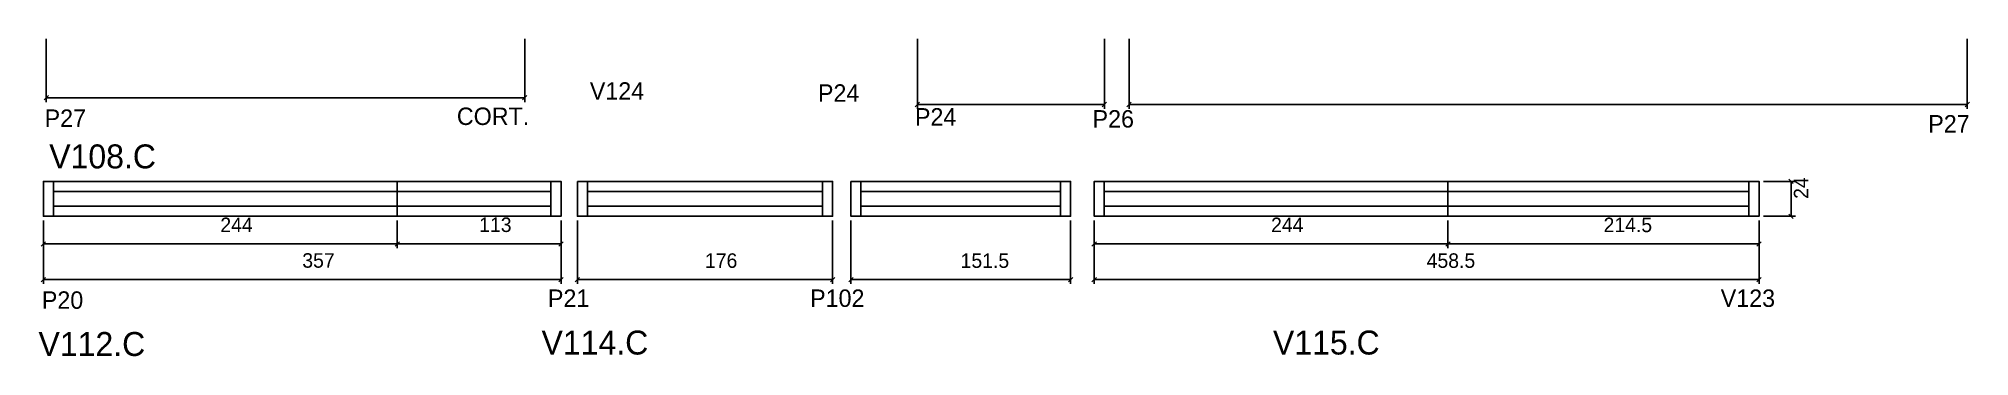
# Model space of a CAD drawing. Header units: metres. Extents: x 1671 to 3002, y 17098 to 17317.
import ezdxf

# ---------------------------------------------------------------- set-up
doc = ezdxf.new("R2010")
doc.units = ezdxf.units.M
for name, color, linetype in [('5', 7, 'Continuous'), ('COTA', 7, 'Continuous'), ('NOMENCLATURA', 7, 'Continuous'), ('Painéis', 7, 'Continuous'), ('SARR_2.2x7', 7, 'Continuous')]:
    doc.layers.add(name, color=color, linetype=linetype)

msp = doc.modelspace()

# ---------------------------------------------------------------- linework, layer by layer
at = {"layer": 'COTA', "color": 4, "lineweight": 25}
for p, q in [((1676.1, 17316.8), (1676.1, 17273.2)), ((2006.1, 17316.8), (2006.1, 17273.2)), ((2276.9, 17316.8), (2276.9, 17268.5)), ((2405.9, 17316.8), (2405.9, 17268.5)), ((2422.9, 17316.8), (2422.9, 17268.5)), ((3000.9, 17316.8), (3000.9, 17268.5)), ((1676.1, 17276.2), (2006.1, 17276.2)), ((2276.9, 17271.5), (2405.9, 17271.5)), ((2422.9, 17271.5), (3000.9, 17271.5)), ((2860.3, 17218.5), (2882.4, 17218.5)), ((2879.4, 17194.5), (2879.4, 17218.5)), ((1674.2, 17191.5), (1674.2, 17172.5)), ((1674.2, 17191.5), (1674.2, 17147.9)), ((1918.2, 17191.5), (1918.2, 17172.5)), ((1918.2, 17191.5), (1918.2, 17172.5)), ((2031.2, 17191.5), (2031.2, 17172.5)), ((2031.2, 17191.5), (2031.2, 17147.9)), ((2042.4, 17191.5), (2042.4, 17147.9)), ((2218.4, 17191.5), (2218.4, 17147.9)), ((2231, 17191.5), (2231, 17147.9)), ((2382.5, 17191.5), (2382.5, 17147.9)), ((2398.8, 17191.5), (2398.8, 17172.5)), ((2398.8, 17191.5), (2398.8, 17147.9)), ((2642.8, 17191.5), (2642.8, 17172.5)), ((2642.8, 17191.5), (2642.8, 17172.5)), ((2857.3, 17191.5), (2857.3, 17172.5)), ((2857.3, 17191.5), (2857.3, 17147.9)), ((2860.3, 17194.5), (2882.4, 17194.5)), ((1674.2, 17175.5), (1918.2, 17175.5)), ((1918.2, 17175.5), (2031.2, 17175.5)), ((2398.8, 17175.5), (2642.8, 17175.5)), ((2642.8, 17175.5), (2857.3, 17175.5)), ((1674.2, 17150.9), (2031.2, 17150.9)), ((2042.4, 17150.9), (2218.4, 17150.9)), ((2231, 17150.9), (2382.5, 17150.9)), ((2398.8, 17150.9), (2857.3, 17150.9))]:
    msp.add_line(p, q, dxfattribs=at)
at = {"layer": 'COTA', "color": 0, "lineweight": 25}
for p, q in [((1677.6, 17277.7), (1674.6, 17274.7)), ((2004.6, 17274.7), (2007.6, 17277.7)), ((2278.4, 17273), (2275.4, 17270)), ((2404.4, 17270), (2407.4, 17273)), ((2424.4, 17273), (2421.4, 17270)), ((2999.4, 17270), (3002.4, 17273)), ((2880.9, 17217), (2877.9, 17220)), ((2877.9, 17196), (2880.9, 17193)), ((1675.7, 17177), (1672.7, 17174)), ((1916.7, 17174), (1919.7, 17177)), ((1919.7, 17177), (1916.7, 17174)), ((2029.7, 17174), (2032.7, 17177)), ((2400.3, 17177), (2397.3, 17174)), ((2641.3, 17174), (2644.3, 17177)), ((2644.3, 17177), (2641.3, 17174)), ((2855.8, 17174), (2858.8, 17177)), ((1675.7, 17152.4), (1672.7, 17149.4)), ((2029.7, 17149.4), (2032.7, 17152.4)), ((2043.9, 17152.4), (2040.9, 17149.4)), ((2216.9, 17149.4), (2219.9, 17152.4)), ((2232.5, 17152.4), (2229.5, 17149.4)), ((2381, 17149.4), (2384, 17152.4)), ((2400.3, 17152.4), (2397.3, 17149.4)), ((2855.8, 17149.4), (2858.8, 17152.4))]:
    msp.add_line(p, q, dxfattribs=at)
at = {"layer": 'Painéis', "color": 200, "lineweight": 25}
for points in [[(1918.2, 17194.5), (1674.2, 17194.5), (1674.2, 17218.5), (1918.2, 17218.5)], [(1918.2, 17218.5), (2031.2, 17218.5), (2031.2, 17194.5), (1918.2, 17194.5)], [(2042.4, 17218.5), (2218.4, 17218.5), (2218.4, 17194.5), (2042.4, 17194.5)], [(2231, 17218.5), (2382.5, 17218.5), (2382.5, 17194.5), (2231, 17194.5)], [(2642.8, 17194.5), (2398.8, 17194.5), (2398.8, 17218.5), (2642.8, 17218.5)], [(2642.8, 17218.5), (2857.3, 17218.5), (2857.3, 17194.5), (2642.8, 17194.5)]]:
    msp.add_lwpolyline(points, close=True, dxfattribs=at)
at = {"layer": 'SARR_2.2x7', "color": 40, "lineweight": 25}
for p, q in [((1681.2, 17218.5), (1681.2, 17194.5)), ((2024.2, 17218.5), (2024.2, 17194.5)), ((2049.4, 17218.5), (2049.4, 17194.5)), ((2211.4, 17218.5), (2211.4, 17194.5)), ((2238, 17218.5), (2238, 17194.5)), ((2375.5, 17218.5), (2375.5, 17194.5)), ((2405.8, 17218.5), (2405.8, 17194.5)), ((2850.3, 17218.5), (2850.3, 17194.5)), ((1918.2, 17211.5), (1681.2, 17211.5)), ((2024.2, 17211.5), (1918.2, 17211.5)), ((2211.4, 17211.5), (2049.4, 17211.5)), ((2375.5, 17211.5), (2238, 17211.5)), ((2642.8, 17211.5), (2405.8, 17211.5)), ((2850.3, 17211.5), (2642.8, 17211.5)), ((1681.2, 17201.5), (1918.2, 17201.5)), ((1918.2, 17201.5), (2024.2, 17201.5)), ((2049.4, 17201.5), (2211.4, 17201.5)), ((2238, 17201.5), (2375.5, 17201.5)), ((2405.8, 17201.5), (2642.8, 17201.5)), ((2642.8, 17201.5), (2850.3, 17201.5))]:
    msp.add_line(p, q, dxfattribs=at)

# ---------------------------------------------------------------- texts
at = {"layer": '5', "color": 5, "lineweight": 25}
for s, p in [('V124', (2051, 17274.8)), ('P24', (2208.3, 17273.4)), ('CORT.', (1959.3, 17257.4)), ('P27', (1675, 17256.1)), ('P24', (2275.2, 17257)), ('P26', (2397.7, 17255.6)), ('P27', (2974, 17252.2)), ('P20', (1673.1, 17130.8)), ('P21', (2022.1, 17132.1)), ('P102', (2202.9, 17132.1)), ('V123', (2830.9, 17132.1))]:
    msp.add_text(s, height=12, rotation=360, dxfattribs=at).set_placement(p)
at = {"layer": 'COTA', "color": 240, "lineweight": 25}
msp.add_text('24', height=10, rotation=90, dxfattribs=at).set_placement((2891.3, 17206.5))
for s, p in [('244', (1796.2, 17183.6)), ('113', (1974.7, 17183.7)), ('244', (2520.8, 17183.6)), ('214.5', (2750.1, 17183.6)), ('357', (1852.7, 17159.1)), ('176', (2130.4, 17159)), ('151.5', (2306.7, 17159)), ('458.5', (2628.1, 17159))]:
    msp.add_text(s, height=10, dxfattribs=at).set_placement(p)
at = {"layer": 'NOMENCLATURA', "color": 7, "lineweight": 25}
for s, p in [('V108.C', (1678.2, 17227.5)), ('V112.C', (1670.8, 17098.3)), ('V114.C', (2017.7, 17099.3)), ('V115.C', (2522.1, 17099.3))]:
    msp.add_text(s, height=16.5, dxfattribs=at).set_placement(p)

doc.saveas('drawing.dxf')
